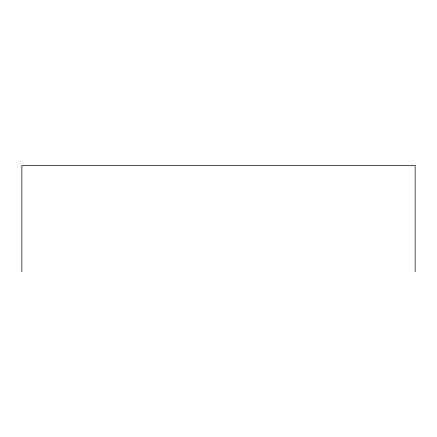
<?xml version="1.0" encoding="UTF-8"?>
<svg xmlns="http://www.w3.org/2000/svg" width="437" height="437" viewBox="0 0 437 437"><rect width="100%" height="100%" fill="white"/><g stroke="black" fill="none" stroke-linecap="round" stroke-linejoin="round"><path stroke-width="0.66" d="M415.15 271.59L415.15 165.41L21.85 165.41L21.85 271.59"/></g></svg>
